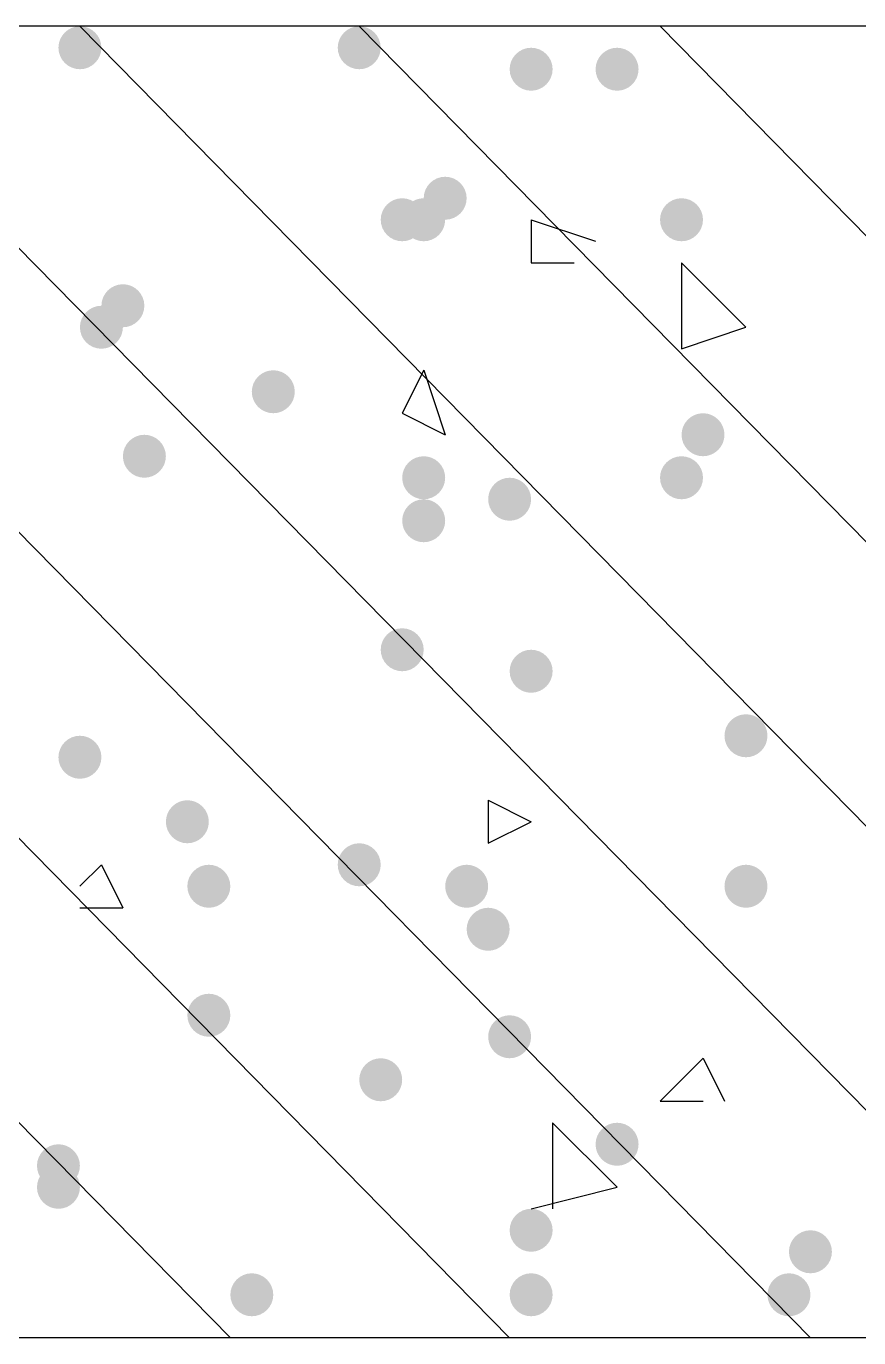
# Model space of a CAD drawing. Header units: inches. Extents: x 11 to 286, y 6 to 196.
# Drawn here: x 102.186 to 103.826, y 157.409 to 159.992 of the extents above; entities that cross this region are included whole.
import ezdxf

# ---------------------------------------------------------------- set-up
doc = ezdxf.new("R2010")
doc.units = ezdxf.units.IN
doc.header["$MEASUREMENT"] = 0
doc.layers.add('PDF_几何图形', color=7, linetype='Continuous')
doc.layers.add('PDF_实体填充', color=7, linetype='Continuous', true_color=0xffffff)

msp = doc.modelspace()

# ---------------------------------------------------------------- hatches: boundary and pattern name
at = {"layer": 'PDF_实体填充', "transparency": 33554559}
h = msp.add_hatch(color=7, dxfattribs=at)
edge = h.paths.add_edge_path(flags=0)
edge.add_spline(control_points=[(102.3338, 159.9494), (102.3338, 159.9262), (102.3147, 159.9071), (102.2914, 159.9071)], knot_values=[0, 0, 0, 0, 1, 1, 1, 1], degree=3, periodic=0)
edge.add_spline(control_points=[(102.2914, 159.9071), (102.2682, 159.9071), (102.2491, 159.9262), (102.2491, 159.9494)], knot_values=[0, 0, 0, 0, 1, 1, 1, 1], degree=3, periodic=0)
edge.add_line((102.2491, 159.9494), (102.2491, 159.9494))
edge.add_spline(control_points=[(102.2491, 159.9494), (102.2491, 159.9727), (102.2682, 159.9918), (102.2914, 159.9918)], knot_values=[0, 0, 0, 0, 1, 1, 1, 1], degree=3, periodic=0)
edge.add_spline(control_points=[(102.2914, 159.9918), (102.3147, 159.9918), (102.3338, 159.9727), (102.3338, 159.9494)], knot_values=[0, 0, 0, 0, 1, 1, 1, 1], degree=3, periodic=0)
edge.add_line((102.3338, 159.9494), (102.3338, 159.9494))
edge.add_line((102.3338, 159.9494), (102.3338, 159.9494))
h = msp.add_hatch(color=7, dxfattribs=at)
edge = h.paths.add_edge_path(flags=0)
edge.add_spline(control_points=[(102.8841, 159.9494), (102.8841, 159.9262), (102.8651, 159.9071), (102.8418, 159.9071)], knot_values=[0, 0, 0, 0, 1, 1, 1, 1], degree=3, periodic=0)
edge.add_spline(control_points=[(102.8418, 159.9071), (102.8185, 159.9071), (102.7994, 159.9262), (102.7994, 159.9494)], knot_values=[0, 0, 0, 0, 1, 1, 1, 1], degree=3, periodic=0)
edge.add_line((102.7994, 159.9494), (102.7994, 159.9494))
edge.add_spline(control_points=[(102.7994, 159.9494), (102.7994, 159.9727), (102.8185, 159.9918), (102.8418, 159.9918)], knot_values=[0, 0, 0, 0, 1, 1, 1, 1], degree=3, periodic=0)
edge.add_spline(control_points=[(102.8418, 159.9918), (102.8651, 159.9918), (102.8841, 159.9727), (102.8841, 159.9494)], knot_values=[0, 0, 0, 0, 1, 1, 1, 1], degree=3, periodic=0)
edge.add_line((102.8841, 159.9494), (102.8841, 159.9494))
edge.add_line((102.8841, 159.9494), (102.8841, 159.9494))
h = msp.add_hatch(color=7, dxfattribs=at)
edge = h.paths.add_edge_path(flags=0)
edge.add_spline(control_points=[(103.2228, 159.9071), (103.2228, 159.8838), (103.2037, 159.8648), (103.1804, 159.8648)], knot_values=[0, 0, 0, 0, 1, 1, 1, 1], degree=3, periodic=0)
edge.add_spline(control_points=[(103.1804, 159.8648), (103.1572, 159.8648), (103.1381, 159.8838), (103.1381, 159.9071)], knot_values=[0, 0, 0, 0, 1, 1, 1, 1], degree=3, periodic=0)
edge.add_line((103.1381, 159.9071), (103.1381, 159.9071))
edge.add_spline(control_points=[(103.1381, 159.9071), (103.1381, 159.9304), (103.1572, 159.9494), (103.1804, 159.9494)], knot_values=[0, 0, 0, 0, 1, 1, 1, 1], degree=3, periodic=0)
edge.add_spline(control_points=[(103.1804, 159.9494), (103.2037, 159.9494), (103.2228, 159.9304), (103.2228, 159.9071)], knot_values=[0, 0, 0, 0, 1, 1, 1, 1], degree=3, periodic=0)
edge.add_line((103.2228, 159.9071), (103.2228, 159.9071))
edge.add_line((103.2228, 159.9071), (103.2228, 159.9071))
h = msp.add_hatch(color=7, dxfattribs=at)
edge = h.paths.add_edge_path(flags=0)
edge.add_spline(control_points=[(103.3921, 159.9071), (103.3921, 159.8838), (103.3731, 159.8648), (103.3498, 159.8648)], knot_values=[0, 0, 0, 0, 1, 1, 1, 1], degree=3, periodic=0)
edge.add_spline(control_points=[(103.3498, 159.8648), (103.3265, 159.8648), (103.3074, 159.8838), (103.3074, 159.9071)], knot_values=[0, 0, 0, 0, 1, 1, 1, 1], degree=3, periodic=0)
edge.add_line((103.3074, 159.9071), (103.3074, 159.9071))
edge.add_spline(control_points=[(103.3074, 159.9071), (103.3074, 159.9304), (103.3265, 159.9494), (103.3498, 159.9494)], knot_values=[0, 0, 0, 0, 1, 1, 1, 1], degree=3, periodic=0)
edge.add_spline(control_points=[(103.3498, 159.9494), (103.3731, 159.9494), (103.3921, 159.9304), (103.3921, 159.9071)], knot_values=[0, 0, 0, 0, 1, 1, 1, 1], degree=3, periodic=0)
edge.add_line((103.3921, 159.9071), (103.3921, 159.9071))
edge.add_line((103.3921, 159.9071), (103.3921, 159.9071))
h = msp.add_hatch(color=7, dxfattribs=at)
edge = h.paths.add_edge_path(flags=0)
edge.add_spline(control_points=[(103.0534, 159.6531), (103.0534, 159.6298), (103.0344, 159.6108), (103.0111, 159.6108)], knot_values=[0, 0, 0, 0, 1, 1, 1, 1], degree=3, periodic=0)
edge.add_spline(control_points=[(103.0111, 159.6108), (102.9878, 159.6108), (102.9688, 159.6298), (102.9688, 159.6531)], knot_values=[0, 0, 0, 0, 1, 1, 1, 1], degree=3, periodic=0)
edge.add_line((102.9688, 159.6531), (102.9688, 159.6531))
edge.add_spline(control_points=[(102.9688, 159.6531), (102.9688, 159.6764), (102.9878, 159.6954), (103.0111, 159.6954)], knot_values=[0, 0, 0, 0, 1, 1, 1, 1], degree=3, periodic=0)
edge.add_spline(control_points=[(103.0111, 159.6954), (103.0344, 159.6954), (103.0534, 159.6764), (103.0534, 159.6531)], knot_values=[0, 0, 0, 0, 1, 1, 1, 1], degree=3, periodic=0)
edge.add_line((103.0534, 159.6531), (103.0534, 159.6531))
edge.add_line((103.0534, 159.6531), (103.0534, 159.6531))
h = msp.add_hatch(color=7, dxfattribs=at)
edge = h.paths.add_edge_path(flags=0)
edge.add_spline(control_points=[(102.9688, 159.6108), (102.9688, 159.5875), (102.9497, 159.5684), (102.9264, 159.5684)], knot_values=[0, 0, 0, 0, 1, 1, 1, 1], degree=3, periodic=0)
edge.add_spline(control_points=[(102.9264, 159.5684), (102.9032, 159.5684), (102.8841, 159.5875), (102.8841, 159.6108)], knot_values=[0, 0, 0, 0, 1, 1, 1, 1], degree=3, periodic=0)
edge.add_line((102.8841, 159.6108), (102.8841, 159.6108))
edge.add_spline(control_points=[(102.8841, 159.6108), (102.8841, 159.6341), (102.9032, 159.6531), (102.9264, 159.6531)], knot_values=[0, 0, 0, 0, 1, 1, 1, 1], degree=3, periodic=0)
edge.add_spline(control_points=[(102.9264, 159.6531), (102.9497, 159.6531), (102.9688, 159.6341), (102.9688, 159.6108)], knot_values=[0, 0, 0, 0, 1, 1, 1, 1], degree=3, periodic=0)
edge.add_line((102.9688, 159.6108), (102.9688, 159.6108))
edge.add_line((102.9688, 159.6108), (102.9688, 159.6108))
h = msp.add_hatch(color=7, dxfattribs=at)
edge = h.paths.add_edge_path(flags=0)
edge.add_spline(control_points=[(103.0111, 159.6108), (103.0111, 159.5875), (102.9921, 159.5684), (102.9688, 159.5684)], knot_values=[0, 0, 0, 0, 1, 1, 1, 1], degree=3, periodic=0)
edge.add_spline(control_points=[(102.9688, 159.5684), (102.9455, 159.5684), (102.9264, 159.5875), (102.9264, 159.6108)], knot_values=[0, 0, 0, 0, 1, 1, 1, 1], degree=3, periodic=0)
edge.add_line((102.9264, 159.6108), (102.9264, 159.6108))
edge.add_spline(control_points=[(102.9264, 159.6108), (102.9264, 159.6341), (102.9455, 159.6531), (102.9688, 159.6531)], knot_values=[0, 0, 0, 0, 1, 1, 1, 1], degree=3, periodic=0)
edge.add_spline(control_points=[(102.9688, 159.6531), (102.9921, 159.6531), (103.0111, 159.6341), (103.0111, 159.6108)], knot_values=[0, 0, 0, 0, 1, 1, 1, 1], degree=3, periodic=0)
edge.add_line((103.0111, 159.6108), (103.0111, 159.6108))
edge.add_line((103.0111, 159.6108), (103.0111, 159.6108))
h = msp.add_hatch(color=7, dxfattribs=at)
edge = h.paths.add_edge_path(flags=0)
edge.add_spline(control_points=[(103.5191, 159.6108), (103.5191, 159.5875), (103.5001, 159.5684), (103.4768, 159.5684)], knot_values=[0, 0, 0, 0, 1, 1, 1, 1], degree=3, periodic=0)
edge.add_spline(control_points=[(103.4768, 159.5684), (103.4535, 159.5684), (103.4344, 159.5875), (103.4344, 159.6108)], knot_values=[0, 0, 0, 0, 1, 1, 1, 1], degree=3, periodic=0)
edge.add_line((103.4344, 159.6108), (103.4344, 159.6108))
edge.add_spline(control_points=[(103.4344, 159.6108), (103.4344, 159.6341), (103.4535, 159.6531), (103.4768, 159.6531)], knot_values=[0, 0, 0, 0, 1, 1, 1, 1], degree=3, periodic=0)
edge.add_spline(control_points=[(103.4768, 159.6531), (103.5001, 159.6531), (103.5191, 159.6341), (103.5191, 159.6108)], knot_values=[0, 0, 0, 0, 1, 1, 1, 1], degree=3, periodic=0)
edge.add_line((103.5191, 159.6108), (103.5191, 159.6108))
edge.add_line((103.5191, 159.6108), (103.5191, 159.6108))
h = msp.add_hatch(color=7, dxfattribs=at)
edge = h.paths.add_edge_path(flags=0)
edge.add_spline(control_points=[(102.4184, 159.4414), (102.4184, 159.4182), (102.3994, 159.3991), (102.3761, 159.3991)], knot_values=[0, 0, 0, 0, 1, 1, 1, 1], degree=3, periodic=0)
edge.add_spline(control_points=[(102.3761, 159.3991), (102.3528, 159.3991), (102.3338, 159.4182), (102.3338, 159.4414)], knot_values=[0, 0, 0, 0, 1, 1, 1, 1], degree=3, periodic=0)
edge.add_line((102.3338, 159.4414), (102.3338, 159.4414))
edge.add_spline(control_points=[(102.3338, 159.4414), (102.3338, 159.4647), (102.3528, 159.4838), (102.3761, 159.4838)], knot_values=[0, 0, 0, 0, 1, 1, 1, 1], degree=3, periodic=0)
edge.add_spline(control_points=[(102.3761, 159.4838), (102.3994, 159.4838), (102.4184, 159.4647), (102.4184, 159.4414)], knot_values=[0, 0, 0, 0, 1, 1, 1, 1], degree=3, periodic=0)
edge.add_line((102.4184, 159.4414), (102.4184, 159.4414))
edge.add_line((102.4184, 159.4414), (102.4184, 159.4414))
h = msp.add_hatch(color=7, dxfattribs=at)
edge = h.paths.add_edge_path(flags=0)
edge.add_spline(control_points=[(102.3761, 159.3991), (102.3761, 159.3758), (102.3571, 159.3568), (102.3338, 159.3568)], knot_values=[0, 0, 0, 0, 1, 1, 1, 1], degree=3, periodic=0)
edge.add_spline(control_points=[(102.3338, 159.3568), (102.3105, 159.3568), (102.2914, 159.3758), (102.2914, 159.3991)], knot_values=[0, 0, 0, 0, 1, 1, 1, 1], degree=3, periodic=0)
edge.add_line((102.2914, 159.3991), (102.2914, 159.3991))
edge.add_spline(control_points=[(102.2914, 159.3991), (102.2914, 159.4224), (102.3105, 159.4414), (102.3338, 159.4414)], knot_values=[0, 0, 0, 0, 1, 1, 1, 1], degree=3, periodic=0)
edge.add_spline(control_points=[(102.3338, 159.4414), (102.3571, 159.4414), (102.3761, 159.4224), (102.3761, 159.3991)], knot_values=[0, 0, 0, 0, 1, 1, 1, 1], degree=3, periodic=0)
edge.add_line((102.3761, 159.3991), (102.3761, 159.3991))
edge.add_line((102.3761, 159.3991), (102.3761, 159.3991))
h = msp.add_hatch(color=7, dxfattribs=at)
edge = h.paths.add_edge_path(flags=0)
edge.add_spline(control_points=[(102.7148, 159.2721), (102.7148, 159.2488), (102.6957, 159.2298), (102.6724, 159.2298)], knot_values=[0, 0, 0, 0, 1, 1, 1, 1], degree=3, periodic=0)
edge.add_spline(control_points=[(102.6724, 159.2298), (102.6492, 159.2298), (102.6301, 159.2488), (102.6301, 159.2721)], knot_values=[0, 0, 0, 0, 1, 1, 1, 1], degree=3, periodic=0)
edge.add_line((102.6301, 159.2721), (102.6301, 159.2721))
edge.add_spline(control_points=[(102.6301, 159.2721), (102.6301, 159.2954), (102.6492, 159.3144), (102.6724, 159.3144)], knot_values=[0, 0, 0, 0, 1, 1, 1, 1], degree=3, periodic=0)
edge.add_spline(control_points=[(102.6724, 159.3144), (102.6957, 159.3144), (102.7148, 159.2954), (102.7148, 159.2721)], knot_values=[0, 0, 0, 0, 1, 1, 1, 1], degree=3, periodic=0)
edge.add_line((102.7148, 159.2721), (102.7148, 159.2721))
edge.add_line((102.7148, 159.2721), (102.7148, 159.2721))
h = msp.add_hatch(color=7, dxfattribs=at)
edge = h.paths.add_edge_path(flags=0)
edge.add_spline(control_points=[(103.5614, 159.1874), (103.5614, 159.1642), (103.5424, 159.1451), (103.5191, 159.1451)], knot_values=[0, 0, 0, 0, 1, 1, 1, 1], degree=3, periodic=0)
edge.add_spline(control_points=[(103.5191, 159.1451), (103.4958, 159.1451), (103.4768, 159.1642), (103.4768, 159.1874)], knot_values=[0, 0, 0, 0, 1, 1, 1, 1], degree=3, periodic=0)
edge.add_line((103.4768, 159.1874), (103.4768, 159.1874))
edge.add_spline(control_points=[(103.4768, 159.1874), (103.4768, 159.2107), (103.4958, 159.2298), (103.5191, 159.2298)], knot_values=[0, 0, 0, 0, 1, 1, 1, 1], degree=3, periodic=0)
edge.add_spline(control_points=[(103.5191, 159.2298), (103.5424, 159.2298), (103.5614, 159.2107), (103.5614, 159.1874)], knot_values=[0, 0, 0, 0, 1, 1, 1, 1], degree=3, periodic=0)
edge.add_line((103.5614, 159.1874), (103.5614, 159.1874))
edge.add_line((103.5614, 159.1874), (103.5614, 159.1874))
h = msp.add_hatch(color=7, dxfattribs=at)
edge = h.paths.add_edge_path(flags=0)
edge.add_spline(control_points=[(102.4608, 159.1451), (102.4608, 159.1218), (102.4417, 159.1028), (102.4184, 159.1028)], knot_values=[0, 0, 0, 0, 1, 1, 1, 1], degree=3, periodic=0)
edge.add_spline(control_points=[(102.4184, 159.1028), (102.3952, 159.1028), (102.3761, 159.1218), (102.3761, 159.1451)], knot_values=[0, 0, 0, 0, 1, 1, 1, 1], degree=3, periodic=0)
edge.add_line((102.3761, 159.1451), (102.3761, 159.1451))
edge.add_spline(control_points=[(102.3761, 159.1451), (102.3761, 159.1684), (102.3952, 159.1874), (102.4184, 159.1874)], knot_values=[0, 0, 0, 0, 1, 1, 1, 1], degree=3, periodic=0)
edge.add_spline(control_points=[(102.4184, 159.1874), (102.4417, 159.1874), (102.4608, 159.1684), (102.4608, 159.1451)], knot_values=[0, 0, 0, 0, 1, 1, 1, 1], degree=3, periodic=0)
edge.add_line((102.4608, 159.1451), (102.4608, 159.1451))
edge.add_line((102.4608, 159.1451), (102.4608, 159.1451))
h = msp.add_hatch(color=7, dxfattribs=at)
edge = h.paths.add_edge_path(flags=0)
edge.add_spline(control_points=[(103.0111, 159.1028), (103.0111, 159.0795), (102.9921, 159.0604), (102.9688, 159.0604)], knot_values=[0, 0, 0, 0, 1, 1, 1, 1], degree=3, periodic=0)
edge.add_spline(control_points=[(102.9688, 159.0604), (102.9455, 159.0604), (102.9264, 159.0795), (102.9264, 159.1028)], knot_values=[0, 0, 0, 0, 1, 1, 1, 1], degree=3, periodic=0)
edge.add_line((102.9264, 159.1028), (102.9264, 159.1028))
edge.add_spline(control_points=[(102.9264, 159.1028), (102.9264, 159.1261), (102.9455, 159.1451), (102.9688, 159.1451)], knot_values=[0, 0, 0, 0, 1, 1, 1, 1], degree=3, periodic=0)
edge.add_spline(control_points=[(102.9688, 159.1451), (102.9921, 159.1451), (103.0111, 159.1261), (103.0111, 159.1028)], knot_values=[0, 0, 0, 0, 1, 1, 1, 1], degree=3, periodic=0)
edge.add_line((103.0111, 159.1028), (103.0111, 159.1028))
edge.add_line((103.0111, 159.1028), (103.0111, 159.1028))
h = msp.add_hatch(color=7, dxfattribs=at)
edge = h.paths.add_edge_path(flags=0)
edge.add_spline(control_points=[(103.5191, 159.1028), (103.5191, 159.0795), (103.5001, 159.0604), (103.4768, 159.0604)], knot_values=[0, 0, 0, 0, 1, 1, 1, 1], degree=3, periodic=0)
edge.add_spline(control_points=[(103.4768, 159.0604), (103.4535, 159.0604), (103.4344, 159.0795), (103.4344, 159.1028)], knot_values=[0, 0, 0, 0, 1, 1, 1, 1], degree=3, periodic=0)
edge.add_line((103.4344, 159.1028), (103.4344, 159.1028))
edge.add_spline(control_points=[(103.4344, 159.1028), (103.4344, 159.1261), (103.4535, 159.1451), (103.4768, 159.1451)], knot_values=[0, 0, 0, 0, 1, 1, 1, 1], degree=3, periodic=0)
edge.add_spline(control_points=[(103.4768, 159.1451), (103.5001, 159.1451), (103.5191, 159.1261), (103.5191, 159.1028)], knot_values=[0, 0, 0, 0, 1, 1, 1, 1], degree=3, periodic=0)
edge.add_line((103.5191, 159.1028), (103.5191, 159.1028))
edge.add_line((103.5191, 159.1028), (103.5191, 159.1028))
h = msp.add_hatch(color=7, dxfattribs=at)
edge = h.paths.add_edge_path(flags=0)
edge.add_spline(control_points=[(103.1804, 159.0604), (103.1804, 159.0372), (103.1614, 159.0181), (103.1381, 159.0181)], knot_values=[0, 0, 0, 0, 1, 1, 1, 1], degree=3, periodic=0)
edge.add_spline(control_points=[(103.1381, 159.0181), (103.1148, 159.0181), (103.0958, 159.0372), (103.0958, 159.0604)], knot_values=[0, 0, 0, 0, 1, 1, 1, 1], degree=3, periodic=0)
edge.add_line((103.0958, 159.0604), (103.0958, 159.0604))
edge.add_spline(control_points=[(103.0958, 159.0604), (103.0958, 159.0837), (103.1148, 159.1028), (103.1381, 159.1028)], knot_values=[0, 0, 0, 0, 1, 1, 1, 1], degree=3, periodic=0)
edge.add_spline(control_points=[(103.1381, 159.1028), (103.1614, 159.1028), (103.1804, 159.0837), (103.1804, 159.0604)], knot_values=[0, 0, 0, 0, 1, 1, 1, 1], degree=3, periodic=0)
edge.add_line((103.1804, 159.0604), (103.1804, 159.0604))
edge.add_line((103.1804, 159.0604), (103.1804, 159.0604))
h = msp.add_hatch(color=7, dxfattribs=at)
edge = h.paths.add_edge_path(flags=0)
edge.add_spline(control_points=[(103.0111, 159.0181), (103.0111, 158.9948), (102.9921, 158.9758), (102.9688, 158.9758)], knot_values=[0, 0, 0, 0, 1, 1, 1, 1], degree=3, periodic=0)
edge.add_spline(control_points=[(102.9688, 158.9758), (102.9455, 158.9758), (102.9264, 158.9948), (102.9264, 159.0181)], knot_values=[0, 0, 0, 0, 1, 1, 1, 1], degree=3, periodic=0)
edge.add_line((102.9264, 159.0181), (102.9264, 159.0181))
edge.add_spline(control_points=[(102.9264, 159.0181), (102.9264, 159.0414), (102.9455, 159.0604), (102.9688, 159.0604)], knot_values=[0, 0, 0, 0, 1, 1, 1, 1], degree=3, periodic=0)
edge.add_spline(control_points=[(102.9688, 159.0604), (102.9921, 159.0604), (103.0111, 159.0414), (103.0111, 159.0181)], knot_values=[0, 0, 0, 0, 1, 1, 1, 1], degree=3, periodic=0)
edge.add_line((103.0111, 159.0181), (103.0111, 159.0181))
edge.add_line((103.0111, 159.0181), (103.0111, 159.0181))
h = msp.add_hatch(color=7, dxfattribs=at)
edge = h.paths.add_edge_path(flags=0)
edge.add_spline(control_points=[(102.9688, 158.7641), (102.9688, 158.7408), (102.9497, 158.7218), (102.9264, 158.7218)], knot_values=[0, 0, 0, 0, 1, 1, 1, 1], degree=3, periodic=0)
edge.add_spline(control_points=[(102.9264, 158.7218), (102.9032, 158.7218), (102.8841, 158.7408), (102.8841, 158.7641)], knot_values=[0, 0, 0, 0, 1, 1, 1, 1], degree=3, periodic=0)
edge.add_line((102.8841, 158.7641), (102.8841, 158.7641))
edge.add_spline(control_points=[(102.8841, 158.7641), (102.8841, 158.7874), (102.9032, 158.8064), (102.9264, 158.8064)], knot_values=[0, 0, 0, 0, 1, 1, 1, 1], degree=3, periodic=0)
edge.add_spline(control_points=[(102.9264, 158.8064), (102.9497, 158.8064), (102.9688, 158.7874), (102.9688, 158.7641)], knot_values=[0, 0, 0, 0, 1, 1, 1, 1], degree=3, periodic=0)
edge.add_line((102.9688, 158.7641), (102.9688, 158.7641))
edge.add_line((102.9688, 158.7641), (102.9688, 158.7641))
h = msp.add_hatch(color=7, dxfattribs=at)
edge = h.paths.add_edge_path(flags=0)
edge.add_spline(control_points=[(103.2228, 158.7218), (103.2228, 158.6985), (103.2037, 158.6794), (103.1804, 158.6794)], knot_values=[0, 0, 0, 0, 1, 1, 1, 1], degree=3, periodic=0)
edge.add_spline(control_points=[(103.1804, 158.6794), (103.1572, 158.6794), (103.1381, 158.6985), (103.1381, 158.7218)], knot_values=[0, 0, 0, 0, 1, 1, 1, 1], degree=3, periodic=0)
edge.add_line((103.1381, 158.7218), (103.1381, 158.7218))
edge.add_spline(control_points=[(103.1381, 158.7218), (103.1381, 158.7451), (103.1572, 158.7641), (103.1804, 158.7641)], knot_values=[0, 0, 0, 0, 1, 1, 1, 1], degree=3, periodic=0)
edge.add_spline(control_points=[(103.1804, 158.7641), (103.2037, 158.7641), (103.2228, 158.7451), (103.2228, 158.7218)], knot_values=[0, 0, 0, 0, 1, 1, 1, 1], degree=3, periodic=0)
edge.add_line((103.2228, 158.7218), (103.2228, 158.7218))
edge.add_line((103.2228, 158.7218), (103.2228, 158.7218))
h = msp.add_hatch(color=7, dxfattribs=at)
edge = h.paths.add_edge_path(flags=0)
edge.add_spline(control_points=[(103.6461, 158.5948), (103.6461, 158.5715), (103.6271, 158.5524), (103.6038, 158.5524)], knot_values=[0, 0, 0, 0, 1, 1, 1, 1], degree=3, periodic=0)
edge.add_spline(control_points=[(103.6038, 158.5524), (103.5805, 158.5524), (103.5614, 158.5715), (103.5614, 158.5948)], knot_values=[0, 0, 0, 0, 1, 1, 1, 1], degree=3, periodic=0)
edge.add_line((103.5614, 158.5948), (103.5614, 158.5948))
edge.add_spline(control_points=[(103.5614, 158.5948), (103.5614, 158.6181), (103.5805, 158.6371), (103.6038, 158.6371)], knot_values=[0, 0, 0, 0, 1, 1, 1, 1], degree=3, periodic=0)
edge.add_spline(control_points=[(103.6038, 158.6371), (103.6271, 158.6371), (103.6461, 158.6181), (103.6461, 158.5948)], knot_values=[0, 0, 0, 0, 1, 1, 1, 1], degree=3, periodic=0)
edge.add_line((103.6461, 158.5948), (103.6461, 158.5948))
edge.add_line((103.6461, 158.5948), (103.6461, 158.5948))
h = msp.add_hatch(color=7, dxfattribs=at)
edge = h.paths.add_edge_path(flags=0)
edge.add_spline(control_points=[(102.3338, 158.5524), (102.3338, 158.5292), (102.3147, 158.5101), (102.2914, 158.5101)], knot_values=[0, 0, 0, 0, 1, 1, 1, 1], degree=3, periodic=0)
edge.add_spline(control_points=[(102.2914, 158.5101), (102.2682, 158.5101), (102.2491, 158.5292), (102.2491, 158.5524)], knot_values=[0, 0, 0, 0, 1, 1, 1, 1], degree=3, periodic=0)
edge.add_line((102.2491, 158.5524), (102.2491, 158.5524))
edge.add_spline(control_points=[(102.2491, 158.5524), (102.2491, 158.5757), (102.2682, 158.5948), (102.2914, 158.5948)], knot_values=[0, 0, 0, 0, 1, 1, 1, 1], degree=3, periodic=0)
edge.add_spline(control_points=[(102.2914, 158.5948), (102.3147, 158.5948), (102.3338, 158.5757), (102.3338, 158.5524)], knot_values=[0, 0, 0, 0, 1, 1, 1, 1], degree=3, periodic=0)
edge.add_line((102.3338, 158.5524), (102.3338, 158.5524))
edge.add_line((102.3338, 158.5524), (102.3338, 158.5524))
h = msp.add_hatch(color=7, dxfattribs=at)
edge = h.paths.add_edge_path(flags=0)
edge.add_spline(control_points=[(102.5454, 158.4254), (102.5454, 158.4022), (102.5264, 158.3831), (102.5031, 158.3831)], knot_values=[0, 0, 0, 0, 1, 1, 1, 1], degree=3, periodic=0)
edge.add_spline(control_points=[(102.5031, 158.3831), (102.4798, 158.3831), (102.4608, 158.4022), (102.4608, 158.4254)], knot_values=[0, 0, 0, 0, 1, 1, 1, 1], degree=3, periodic=0)
edge.add_line((102.4608, 158.4254), (102.4608, 158.4254))
edge.add_spline(control_points=[(102.4608, 158.4254), (102.4608, 158.4487), (102.4798, 158.4678), (102.5031, 158.4678)], knot_values=[0, 0, 0, 0, 1, 1, 1, 1], degree=3, periodic=0)
edge.add_spline(control_points=[(102.5031, 158.4678), (102.5264, 158.4678), (102.5454, 158.4487), (102.5454, 158.4254)], knot_values=[0, 0, 0, 0, 1, 1, 1, 1], degree=3, periodic=0)
edge.add_line((102.5454, 158.4254), (102.5454, 158.4254))
edge.add_line((102.5454, 158.4254), (102.5454, 158.4254))
h = msp.add_hatch(color=7, dxfattribs=at)
edge = h.paths.add_edge_path(flags=0)
edge.add_spline(control_points=[(102.8841, 158.3408), (102.8841, 158.3175), (102.8651, 158.2984), (102.8418, 158.2984)], knot_values=[0, 0, 0, 0, 1, 1, 1, 1], degree=3, periodic=0)
edge.add_spline(control_points=[(102.8418, 158.2984), (102.8185, 158.2984), (102.7994, 158.3175), (102.7994, 158.3408)], knot_values=[0, 0, 0, 0, 1, 1, 1, 1], degree=3, periodic=0)
edge.add_line((102.7994, 158.3408), (102.7994, 158.3408))
edge.add_spline(control_points=[(102.7994, 158.3408), (102.7994, 158.3641), (102.8185, 158.3831), (102.8418, 158.3831)], knot_values=[0, 0, 0, 0, 1, 1, 1, 1], degree=3, periodic=0)
edge.add_spline(control_points=[(102.8418, 158.3831), (102.8651, 158.3831), (102.8841, 158.3641), (102.8841, 158.3408)], knot_values=[0, 0, 0, 0, 1, 1, 1, 1], degree=3, periodic=0)
edge.add_line((102.8841, 158.3408), (102.8841, 158.3408))
edge.add_line((102.8841, 158.3408), (102.8841, 158.3408))
h = msp.add_hatch(color=7, dxfattribs=at)
edge = h.paths.add_edge_path(flags=0)
edge.add_spline(control_points=[(102.5878, 158.2984), (102.5878, 158.2752), (102.5687, 158.2561), (102.5454, 158.2561)], knot_values=[0, 0, 0, 0, 1, 1, 1, 1], degree=3, periodic=0)
edge.add_spline(control_points=[(102.5454, 158.2561), (102.5222, 158.2561), (102.5031, 158.2752), (102.5031, 158.2984)], knot_values=[0, 0, 0, 0, 1, 1, 1, 1], degree=3, periodic=0)
edge.add_line((102.5031, 158.2984), (102.5031, 158.2984))
edge.add_spline(control_points=[(102.5031, 158.2984), (102.5031, 158.3217), (102.5222, 158.3408), (102.5454, 158.3408)], knot_values=[0, 0, 0, 0, 1, 1, 1, 1], degree=3, periodic=0)
edge.add_spline(control_points=[(102.5454, 158.3408), (102.5687, 158.3408), (102.5878, 158.3217), (102.5878, 158.2984)], knot_values=[0, 0, 0, 0, 1, 1, 1, 1], degree=3, periodic=0)
edge.add_line((102.5878, 158.2984), (102.5878, 158.2984))
edge.add_line((102.5878, 158.2984), (102.5878, 158.2984))
h = msp.add_hatch(color=7, dxfattribs=at)
edge = h.paths.add_edge_path(flags=0)
edge.add_spline(control_points=[(103.0958, 158.2984), (103.0958, 158.2752), (103.0767, 158.2561), (103.0534, 158.2561)], knot_values=[0, 0, 0, 0, 1, 1, 1, 1], degree=3, periodic=0)
edge.add_spline(control_points=[(103.0534, 158.2561), (103.0302, 158.2561), (103.0111, 158.2752), (103.0111, 158.2984)], knot_values=[0, 0, 0, 0, 1, 1, 1, 1], degree=3, periodic=0)
edge.add_line((103.0111, 158.2984), (103.0111, 158.2984))
edge.add_spline(control_points=[(103.0111, 158.2984), (103.0111, 158.3217), (103.0302, 158.3408), (103.0534, 158.3408)], knot_values=[0, 0, 0, 0, 1, 1, 1, 1], degree=3, periodic=0)
edge.add_spline(control_points=[(103.0534, 158.3408), (103.0767, 158.3408), (103.0958, 158.3217), (103.0958, 158.2984)], knot_values=[0, 0, 0, 0, 1, 1, 1, 1], degree=3, periodic=0)
edge.add_line((103.0958, 158.2984), (103.0958, 158.2984))
edge.add_line((103.0958, 158.2984), (103.0958, 158.2984))
h = msp.add_hatch(color=7, dxfattribs=at)
edge = h.paths.add_edge_path(flags=0)
edge.add_spline(control_points=[(103.6461, 158.2984), (103.6461, 158.2752), (103.6271, 158.2561), (103.6038, 158.2561)], knot_values=[0, 0, 0, 0, 1, 1, 1, 1], degree=3, periodic=0)
edge.add_spline(control_points=[(103.6038, 158.2561), (103.5805, 158.2561), (103.5614, 158.2752), (103.5614, 158.2984)], knot_values=[0, 0, 0, 0, 1, 1, 1, 1], degree=3, periodic=0)
edge.add_line((103.5614, 158.2984), (103.5614, 158.2984))
edge.add_spline(control_points=[(103.5614, 158.2984), (103.5614, 158.3217), (103.5805, 158.3408), (103.6038, 158.3408)], knot_values=[0, 0, 0, 0, 1, 1, 1, 1], degree=3, periodic=0)
edge.add_spline(control_points=[(103.6038, 158.3408), (103.6271, 158.3408), (103.6461, 158.3217), (103.6461, 158.2984)], knot_values=[0, 0, 0, 0, 1, 1, 1, 1], degree=3, periodic=0)
edge.add_line((103.6461, 158.2984), (103.6461, 158.2984))
edge.add_line((103.6461, 158.2984), (103.6461, 158.2984))
h = msp.add_hatch(color=7, dxfattribs=at)
edge = h.paths.add_edge_path(flags=0)
edge.add_spline(control_points=[(103.1381, 158.2138), (103.1381, 158.1905), (103.1191, 158.1714), (103.0958, 158.1714)], knot_values=[0, 0, 0, 0, 1, 1, 1, 1], degree=3, periodic=0)
edge.add_spline(control_points=[(103.0958, 158.1714), (103.0725, 158.1714), (103.0534, 158.1905), (103.0534, 158.2138)], knot_values=[0, 0, 0, 0, 1, 1, 1, 1], degree=3, periodic=0)
edge.add_line((103.0534, 158.2138), (103.0534, 158.2138))
edge.add_spline(control_points=[(103.0534, 158.2138), (103.0534, 158.2371), (103.0725, 158.2561), (103.0958, 158.2561)], knot_values=[0, 0, 0, 0, 1, 1, 1, 1], degree=3, periodic=0)
edge.add_spline(control_points=[(103.0958, 158.2561), (103.1191, 158.2561), (103.1381, 158.2371), (103.1381, 158.2138)], knot_values=[0, 0, 0, 0, 1, 1, 1, 1], degree=3, periodic=0)
edge.add_line((103.1381, 158.2138), (103.1381, 158.2138))
edge.add_line((103.1381, 158.2138), (103.1381, 158.2138))
h = msp.add_hatch(color=7, dxfattribs=at)
edge = h.paths.add_edge_path(flags=0)
edge.add_spline(control_points=[(102.5878, 158.0444), (102.5878, 158.0212), (102.5687, 158.0021), (102.5454, 158.0021)], knot_values=[0, 0, 0, 0, 1, 1, 1, 1], degree=3, periodic=0)
edge.add_spline(control_points=[(102.5454, 158.0021), (102.5222, 158.0021), (102.5031, 158.0212), (102.5031, 158.0444)], knot_values=[0, 0, 0, 0, 1, 1, 1, 1], degree=3, periodic=0)
edge.add_line((102.5031, 158.0444), (102.5031, 158.0444))
edge.add_spline(control_points=[(102.5031, 158.0444), (102.5031, 158.0677), (102.5222, 158.0868), (102.5454, 158.0868)], knot_values=[0, 0, 0, 0, 1, 1, 1, 1], degree=3, periodic=0)
edge.add_spline(control_points=[(102.5454, 158.0868), (102.5687, 158.0868), (102.5878, 158.0677), (102.5878, 158.0444)], knot_values=[0, 0, 0, 0, 1, 1, 1, 1], degree=3, periodic=0)
edge.add_line((102.5878, 158.0444), (102.5878, 158.0444))
edge.add_line((102.5878, 158.0444), (102.5878, 158.0444))
h = msp.add_hatch(color=7, dxfattribs=at)
edge = h.paths.add_edge_path(flags=0)
edge.add_spline(control_points=[(103.1804, 158.0021), (103.1804, 157.9788), (103.1614, 157.9598), (103.1381, 157.9598)], knot_values=[0, 0, 0, 0, 1, 1, 1, 1], degree=3, periodic=0)
edge.add_spline(control_points=[(103.1381, 157.9598), (103.1148, 157.9598), (103.0958, 157.9788), (103.0958, 158.0021)], knot_values=[0, 0, 0, 0, 1, 1, 1, 1], degree=3, periodic=0)
edge.add_line((103.0958, 158.0021), (103.0958, 158.0021))
edge.add_spline(control_points=[(103.0958, 158.0021), (103.0958, 158.0254), (103.1148, 158.0444), (103.1381, 158.0444)], knot_values=[0, 0, 0, 0, 1, 1, 1, 1], degree=3, periodic=0)
edge.add_spline(control_points=[(103.1381, 158.0444), (103.1614, 158.0444), (103.1804, 158.0254), (103.1804, 158.0021)], knot_values=[0, 0, 0, 0, 1, 1, 1, 1], degree=3, periodic=0)
edge.add_line((103.1804, 158.0021), (103.1804, 158.0021))
edge.add_line((103.1804, 158.0021), (103.1804, 158.0021))
h = msp.add_hatch(color=7, dxfattribs=at)
edge = h.paths.add_edge_path(flags=0)
edge.add_spline(control_points=[(102.9264, 157.9174), (102.9264, 157.8942), (102.9074, 157.8751), (102.8841, 157.8751)], knot_values=[0, 0, 0, 0, 1, 1, 1, 1], degree=3, periodic=0)
edge.add_spline(control_points=[(102.8841, 157.8751), (102.8608, 157.8751), (102.8418, 157.8942), (102.8418, 157.9174)], knot_values=[0, 0, 0, 0, 1, 1, 1, 1], degree=3, periodic=0)
edge.add_line((102.8418, 157.9174), (102.8418, 157.9174))
edge.add_spline(control_points=[(102.8418, 157.9174), (102.8418, 157.9407), (102.8608, 157.9598), (102.8841, 157.9598)], knot_values=[0, 0, 0, 0, 1, 1, 1, 1], degree=3, periodic=0)
edge.add_spline(control_points=[(102.8841, 157.9598), (102.9074, 157.9598), (102.9264, 157.9407), (102.9264, 157.9174)], knot_values=[0, 0, 0, 0, 1, 1, 1, 1], degree=3, periodic=0)
edge.add_line((102.9264, 157.9174), (102.9264, 157.9174))
edge.add_line((102.9264, 157.9174), (102.9264, 157.9174))
h = msp.add_hatch(color=7, dxfattribs=at)
edge = h.paths.add_edge_path(flags=0)
edge.add_spline(control_points=[(103.3921, 157.7904), (103.3921, 157.7672), (103.3731, 157.7481), (103.3498, 157.7481)], knot_values=[0, 0, 0, 0, 1, 1, 1, 1], degree=3, periodic=0)
edge.add_spline(control_points=[(103.3498, 157.7481), (103.3265, 157.7481), (103.3074, 157.7672), (103.3074, 157.7904)], knot_values=[0, 0, 0, 0, 1, 1, 1, 1], degree=3, periodic=0)
edge.add_line((103.3074, 157.7904), (103.3074, 157.7904))
edge.add_spline(control_points=[(103.3074, 157.7904), (103.3074, 157.8137), (103.3265, 157.8328), (103.3498, 157.8328)], knot_values=[0, 0, 0, 0, 1, 1, 1, 1], degree=3, periodic=0)
edge.add_spline(control_points=[(103.3498, 157.8328), (103.3731, 157.8328), (103.3921, 157.8137), (103.3921, 157.7904)], knot_values=[0, 0, 0, 0, 1, 1, 1, 1], degree=3, periodic=0)
edge.add_line((103.3921, 157.7904), (103.3921, 157.7904))
edge.add_line((103.3921, 157.7904), (103.3921, 157.7904))
h = msp.add_hatch(color=7, dxfattribs=at)
edge = h.paths.add_edge_path(flags=0)
edge.add_spline(control_points=[(102.2914, 157.7481), (102.2914, 157.7248), (102.2724, 157.7058), (102.2491, 157.7058)], knot_values=[0, 0, 0, 0, 1, 1, 1, 1], degree=3, periodic=0)
edge.add_spline(control_points=[(102.2491, 157.7058), (102.2258, 157.7058), (102.2068, 157.7248), (102.2068, 157.7481)], knot_values=[0, 0, 0, 0, 1, 1, 1, 1], degree=3, periodic=0)
edge.add_line((102.2068, 157.7481), (102.2068, 157.7481))
edge.add_spline(control_points=[(102.2068, 157.7481), (102.2068, 157.7714), (102.2258, 157.7904), (102.2491, 157.7904)], knot_values=[0, 0, 0, 0, 1, 1, 1, 1], degree=3, periodic=0)
edge.add_spline(control_points=[(102.2491, 157.7904), (102.2724, 157.7904), (102.2914, 157.7714), (102.2914, 157.7481)], knot_values=[0, 0, 0, 0, 1, 1, 1, 1], degree=3, periodic=0)
edge.add_line((102.2914, 157.7481), (102.2914, 157.7481))
edge.add_line((102.2914, 157.7481), (102.2914, 157.7481))
h = msp.add_hatch(color=7, dxfattribs=at)
edge = h.paths.add_edge_path(flags=0)
edge.add_spline(control_points=[(102.2914, 157.7058), (102.2914, 157.6825), (102.2724, 157.6634), (102.2491, 157.6634)], knot_values=[0, 0, 0, 0, 1, 1, 1, 1], degree=3, periodic=0)
edge.add_spline(control_points=[(102.2491, 157.6634), (102.2258, 157.6634), (102.2068, 157.6825), (102.2068, 157.7058)], knot_values=[0, 0, 0, 0, 1, 1, 1, 1], degree=3, periodic=0)
edge.add_line((102.2068, 157.7058), (102.2068, 157.7058))
edge.add_spline(control_points=[(102.2068, 157.7058), (102.2068, 157.7291), (102.2258, 157.7481), (102.2491, 157.7481)], knot_values=[0, 0, 0, 0, 1, 1, 1, 1], degree=3, periodic=0)
edge.add_spline(control_points=[(102.2491, 157.7481), (102.2724, 157.7481), (102.2914, 157.7291), (102.2914, 157.7058)], knot_values=[0, 0, 0, 0, 1, 1, 1, 1], degree=3, periodic=0)
edge.add_line((102.2914, 157.7058), (102.2914, 157.7058))
edge.add_line((102.2914, 157.7058), (102.2914, 157.7058))
h = msp.add_hatch(color=7, dxfattribs=at)
edge = h.paths.add_edge_path(flags=0)
edge.add_spline(control_points=[(103.2228, 157.6211), (103.2228, 157.5978), (103.2037, 157.5788), (103.1804, 157.5788)], knot_values=[0, 0, 0, 0, 1, 1, 1, 1], degree=3, periodic=0)
edge.add_spline(control_points=[(103.1804, 157.5788), (103.1572, 157.5788), (103.1381, 157.5978), (103.1381, 157.6211)], knot_values=[0, 0, 0, 0, 1, 1, 1, 1], degree=3, periodic=0)
edge.add_line((103.1381, 157.6211), (103.1381, 157.6211))
edge.add_spline(control_points=[(103.1381, 157.6211), (103.1381, 157.6444), (103.1572, 157.6634), (103.1804, 157.6634)], knot_values=[0, 0, 0, 0, 1, 1, 1, 1], degree=3, periodic=0)
edge.add_spline(control_points=[(103.1804, 157.6634), (103.2037, 157.6634), (103.2228, 157.6444), (103.2228, 157.6211)], knot_values=[0, 0, 0, 0, 1, 1, 1, 1], degree=3, periodic=0)
edge.add_line((103.2228, 157.6211), (103.2228, 157.6211))
edge.add_line((103.2228, 157.6211), (103.2228, 157.6211))
h = msp.add_hatch(color=7, dxfattribs=at)
edge = h.paths.add_edge_path(flags=0)
edge.add_spline(control_points=[(103.7731, 157.5788), (103.7731, 157.5555), (103.7541, 157.5364), (103.7308, 157.5364)], knot_values=[0, 0, 0, 0, 1, 1, 1, 1], degree=3, periodic=0)
edge.add_spline(control_points=[(103.7308, 157.5364), (103.7075, 157.5364), (103.6884, 157.5555), (103.6884, 157.5788)], knot_values=[0, 0, 0, 0, 1, 1, 1, 1], degree=3, periodic=0)
edge.add_line((103.6884, 157.5788), (103.6884, 157.5788))
edge.add_spline(control_points=[(103.6884, 157.5788), (103.6884, 157.6021), (103.7075, 157.6211), (103.7308, 157.6211)], knot_values=[0, 0, 0, 0, 1, 1, 1, 1], degree=3, periodic=0)
edge.add_spline(control_points=[(103.7308, 157.6211), (103.7541, 157.6211), (103.7731, 157.6021), (103.7731, 157.5788)], knot_values=[0, 0, 0, 0, 1, 1, 1, 1], degree=3, periodic=0)
edge.add_line((103.7731, 157.5788), (103.7731, 157.5788))
edge.add_line((103.7731, 157.5788), (103.7731, 157.5788))
h = msp.add_hatch(color=7, dxfattribs=at)
edge = h.paths.add_edge_path(flags=0)
edge.add_spline(control_points=[(102.6724, 157.4941), (102.6724, 157.4708), (102.6534, 157.4518), (102.6301, 157.4518)], knot_values=[0, 0, 0, 0, 1, 1, 1, 1], degree=3, periodic=0)
edge.add_spline(control_points=[(102.6301, 157.4518), (102.6068, 157.4518), (102.5878, 157.4708), (102.5878, 157.4941)], knot_values=[0, 0, 0, 0, 1, 1, 1, 1], degree=3, periodic=0)
edge.add_line((102.5878, 157.4941), (102.5878, 157.4941))
edge.add_spline(control_points=[(102.5878, 157.4941), (102.5878, 157.5174), (102.6068, 157.5364), (102.6301, 157.5364)], knot_values=[0, 0, 0, 0, 1, 1, 1, 1], degree=3, periodic=0)
edge.add_spline(control_points=[(102.6301, 157.5364), (102.6534, 157.5364), (102.6724, 157.5174), (102.6724, 157.4941)], knot_values=[0, 0, 0, 0, 1, 1, 1, 1], degree=3, periodic=0)
edge.add_line((102.6724, 157.4941), (102.6724, 157.4941))
edge.add_line((102.6724, 157.4941), (102.6724, 157.4941))
h = msp.add_hatch(color=7, dxfattribs=at)
edge = h.paths.add_edge_path(flags=0)
edge.add_spline(control_points=[(103.2228, 157.4941), (103.2228, 157.4708), (103.2037, 157.4518), (103.1804, 157.4518)], knot_values=[0, 0, 0, 0, 1, 1, 1, 1], degree=3, periodic=0)
edge.add_spline(control_points=[(103.1804, 157.4518), (103.1572, 157.4518), (103.1381, 157.4708), (103.1381, 157.4941)], knot_values=[0, 0, 0, 0, 1, 1, 1, 1], degree=3, periodic=0)
edge.add_line((103.1381, 157.4941), (103.1381, 157.4941))
edge.add_spline(control_points=[(103.1381, 157.4941), (103.1381, 157.5174), (103.1572, 157.5364), (103.1804, 157.5364)], knot_values=[0, 0, 0, 0, 1, 1, 1, 1], degree=3, periodic=0)
edge.add_spline(control_points=[(103.1804, 157.5364), (103.2037, 157.5364), (103.2228, 157.5174), (103.2228, 157.4941)], knot_values=[0, 0, 0, 0, 1, 1, 1, 1], degree=3, periodic=0)
edge.add_line((103.2228, 157.4941), (103.2228, 157.4941))
edge.add_line((103.2228, 157.4941), (103.2228, 157.4941))
h = msp.add_hatch(color=7, dxfattribs=at)
edge = h.paths.add_edge_path(flags=0)
edge.add_spline(control_points=[(103.7308, 157.4941), (103.7308, 157.4708), (103.7117, 157.4518), (103.6884, 157.4518)], knot_values=[0, 0, 0, 0, 1, 1, 1, 1], degree=3, periodic=0)
edge.add_spline(control_points=[(103.6884, 157.4518), (103.6652, 157.4518), (103.6461, 157.4708), (103.6461, 157.4941)], knot_values=[0, 0, 0, 0, 1, 1, 1, 1], degree=3, periodic=0)
edge.add_line((103.6461, 157.4941), (103.6461, 157.4941))
edge.add_spline(control_points=[(103.6461, 157.4941), (103.6461, 157.5174), (103.6652, 157.5364), (103.6884, 157.5364)], knot_values=[0, 0, 0, 0, 1, 1, 1, 1], degree=3, periodic=0)
edge.add_spline(control_points=[(103.6884, 157.5364), (103.7117, 157.5364), (103.7308, 157.5174), (103.7308, 157.4941)], knot_values=[0, 0, 0, 0, 1, 1, 1, 1], degree=3, periodic=0)
edge.add_line((103.7308, 157.4941), (103.7308, 157.4941))
edge.add_line((103.7308, 157.4941), (103.7308, 157.4941))

# ---------------------------------------------------------------- linework, layer by layer
at = {"layer": 'PDF_几何图形'}
for p, q in [((117.4891, 159.9918), (66.0964, 159.9918)), ((100.0478, 159.9918), (102.5878, 157.4094)), ((100.5981, 159.9918), (103.1381, 157.4094)), ((101.1908, 159.9918), (103.7308, 157.4094)), ((101.7411, 159.9918), (104.2811, 157.4094)), ((102.2914, 159.9918), (104.8314, 157.4094)), ((102.8418, 159.9918), (105.3818, 157.4094)), ((103.4344, 159.9918), (105.9744, 157.4094)), ((103.1804, 159.6108), (103.3074, 159.5684)), ((103.1804, 159.6108), (103.1804, 159.5261)), ((103.1804, 159.5261), (103.2651, 159.5261)), ((103.4768, 159.5261), (103.6038, 159.3991)), ((103.4768, 159.5261), (103.4768, 159.3568)), ((103.4768, 159.3568), (103.6038, 159.3991)), ((102.9688, 159.3144), (102.9264, 159.2298)), ((102.9688, 159.3144), (103.0111, 159.1874)), ((102.9264, 159.2298), (103.0111, 159.1874)), ((103.0958, 158.4678), (103.1804, 158.4254)), ((103.0958, 158.4678), (103.0958, 158.3831)), ((103.0958, 158.3831), (103.1804, 158.4254)), ((102.3338, 158.3408), (102.2914, 158.2984)), ((102.3338, 158.3408), (102.3761, 158.2561)), ((102.2914, 158.2561), (102.3761, 158.2561)), ((103.5191, 157.9598), (103.4344, 157.8751)), ((103.5191, 157.9598), (103.5614, 157.8751)), ((103.4344, 157.8751), (103.5191, 157.8751)), ((103.2228, 157.8328), (103.3498, 157.7058)), ((103.2228, 157.8328), (103.2228, 157.6634)), ((103.1804, 157.6634), (103.3498, 157.7058)), ((117.4891, 157.4094), (68.6788, 157.4094))]:
    msp.add_line(p, q, dxfattribs=at)

doc.saveas('drawing.dxf')
